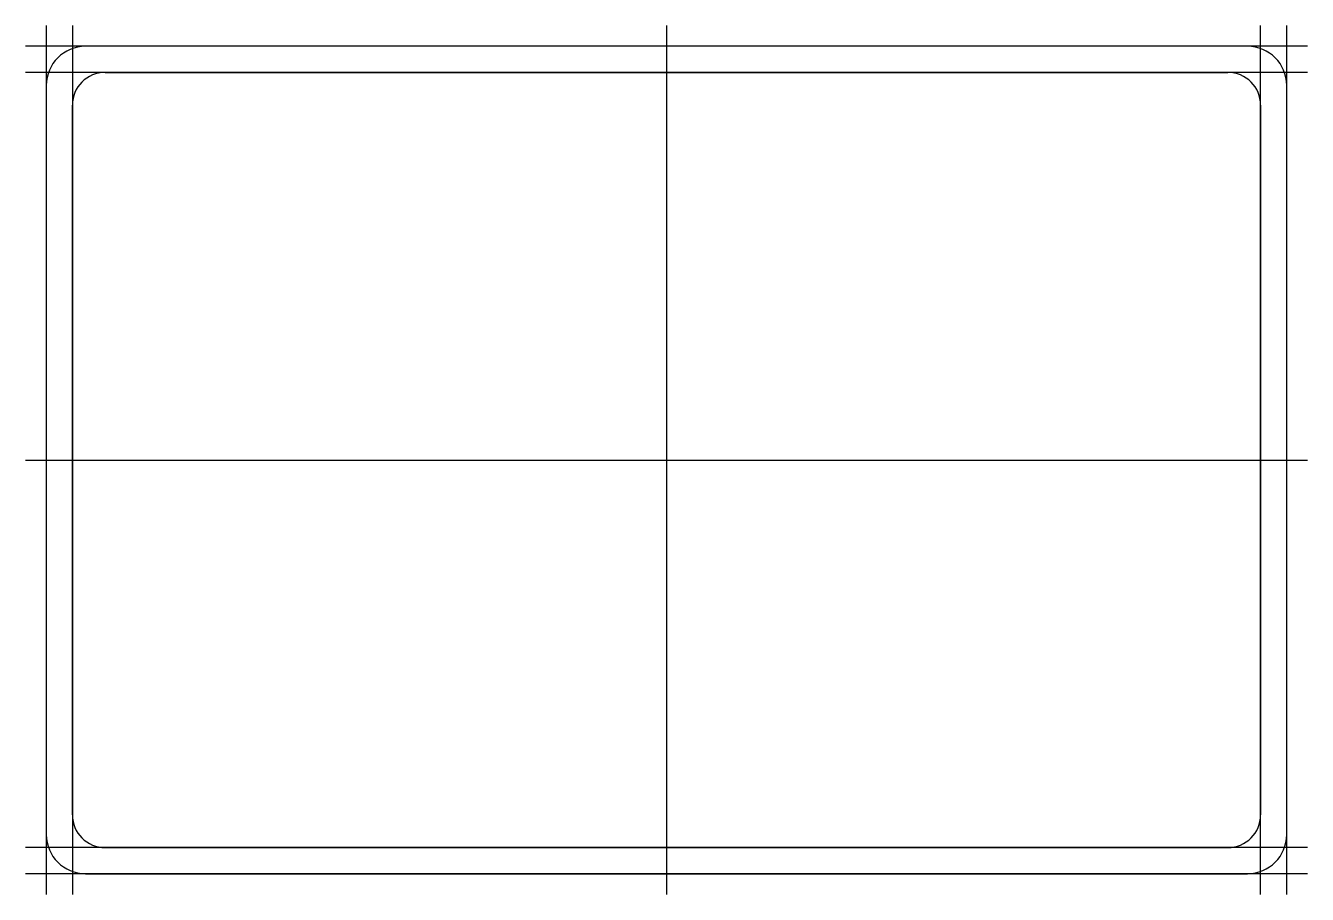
# Model space of a CAD drawing. Extents: x -155 to 155, y -105 to 105.
import ezdxf

# ---------------------------------------------------------------- set-up
doc = ezdxf.new("R2010")
doc.units = 0
doc.linetypes.add('CENTER', pattern=[28.575, 12.7, -6.35, 3.175, -6.35])
doc.layers.get('0').update_dxf_attribs({"linetype": 'CONTINUOUS'})

msp = doc.modelspace()

# ---------------------------------------------------------------- linework, layer by layer
at = {"linetype": 'CONTINUOUS'}
for p, q in [((-150, 105), (-150, -105)), ((-143.7, 105), (-143.7, -105)), ((0, 105), (0, -105)), ((143.7, -105), (143.7, 105)), ((150, -105), (150, 105)), ((155, 100), (-155, 100)), ((140.55, 100), (-140.55, 100)), ((140.55, 100), (-140.55, 100)), ((155, 93.7), (-155, 93.7)), ((-135.75, 93.7), (135.75, 93.7)), ((135.75, 93.7), (-135.75, 93.7)), ((-150, 90.55), (-150, -90.55)), ((-150, 90.55), (-150, -90.55)), ((150, -90.55), (150, 90.55)), ((150, -90.55), (150, 90.55)), ((-143.7, -85.75), (-143.7, 85.75)), ((-143.7, 85.75), (-143.7, -85.75)), ((143.7, 85.75), (143.7, -85.75)), ((143.7, -85.75), (143.7, 85.75)), ((-155, 0), (155, 0)), ((155, -93.7), (-155, -93.7)), ((135.75, -93.7), (-135.75, -93.7)), ((-135.75, -93.7), (135.75, -93.7)), ((155, -100), (-155, -100)), ((-140.55, -100), (140.55, -100)), ((-140.55, -100), (140.55, -100))]:
    msp.add_line(p, q, dxfattribs=at)
at = {"linetype": 'CENTER'}
for p, q in [((0, 105), (0, -105)), ((-155, 0), (155, 0))]:
    msp.add_line(p, q, dxfattribs=at)
at = {"linetype": 'CONTINUOUS'}
for centre, radius, start, end in [((-140.55, 90.55), 9.45, 90, 180), ((-140.55, 90.55), 9.45, 90, 180), ((140.55, 90.55), 9.45, 360, 90), ((140.55, 90.55), 9.45, 360, 90), ((-135.75, 85.75), 7.95, 90, 180), ((-135.75, 85.75), 7.95, 90, 180), ((135.75, 85.75), 7.95, 0, 90), ((135.75, 85.75), 7.95, 0, 90), ((-135.75, -85.75), 7.95, 180, 270), ((-135.75, -85.75), 7.95, 180, 270), ((135.75, -85.75), 7.95, 270, 0), ((135.75, -85.75), 7.95, 270, 0), ((-140.55, -90.55), 9.45, 180, 270), ((-140.55, -90.55), 9.45, 180, 270), ((140.55, -90.55), 9.45, 270, 0), ((140.55, -90.55), 9.45, 270, 0)]:
    msp.add_arc(centre, radius, start, end, dxfattribs=at)

doc.saveas('drawing.dxf')
